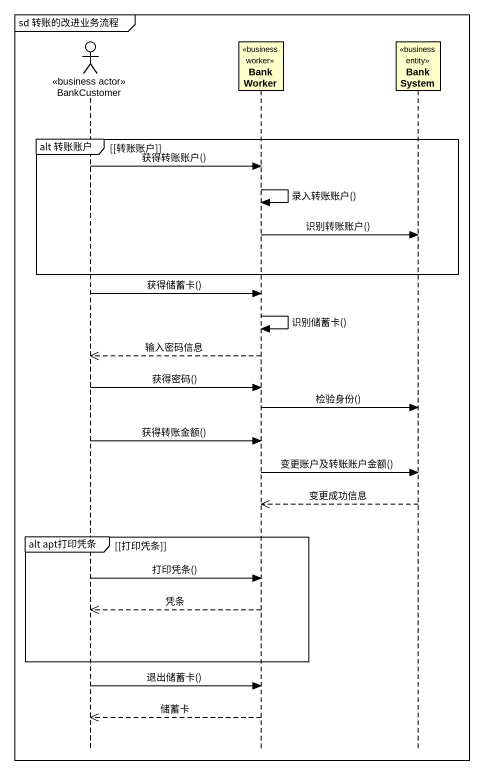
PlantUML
@startuml
mainframe sd 转账的改进业务流程
hide footbox
actor BankCustomer <<business actor>>
participant BankWorker <<business worker>>
participant BankSystem <<business entity>>

group alt 转账账户 [[转账账户]]
  BankCustomer -> BankWorker : 获得转账账户()
  BankWorker -> BankWorker : 录入转账账户()
  BankWorker -> BankSystem : 识别转账账户()
end
BankCustomer -> BankWorker : 获得储蓄卡()
BankWorker -> BankWorker : 识别储蓄卡()
BankWorker -->> BankCustomer : 输入密码信息
BankCustomer -> BankWorker : 获得密码()
BankWorker -> BankSystem : 检验身份()
BankCustomer -> BankWorker : 获得转账金额()
BankWorker -> BankSystem : 变更账户及转账账户金额()
BankSystem -->> BankWorker : 变更成功信息
group alt apt打印凭条 [[打印凭条]]
  BankCustomer -> BankWorker : 打印凭条()
  BankWorker -->> BankCustomer : 凭条
end
BankCustomer -> BankWorker : 退出储蓄卡()
BankWorker -->> BankCustomer : 储蓄卡
@enduml
